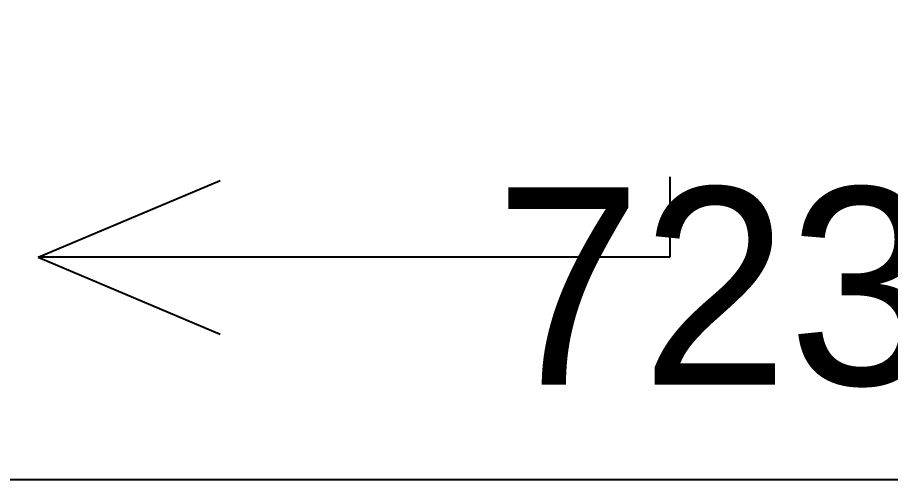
# Model space of a CAD drawing. Extents: x 10000 to 921450, y 10000 to 584000.
# Drawn here: x 485033 to 507154, y 130925 to 142633 of the extents above; entities that cross this region are included whole.
import ezdxf

# ---------------------------------------------------------------- set-up
doc = ezdxf.new("R2010")
doc.units = 0
doc.linetypes.add('DASHDOT', pattern=[30000, 18000, -6000, 0, -6000])
doc.layers.add('A-DIM', color=5, linetype='CONTINUOUS')
doc.layers.add('A-SECT', color=1, linetype='DASHDOT')

msp = doc.modelspace()

# ---------------------------------------------------------------- linework, layer by layer
at = {"layer": 'A-DIM'}
msp.add_line((467809.25, 130925), (540190.75, 130925), dxfattribs=at)
at = {"layer": 'A-SECT'}
for p, q in [((501559.25, 228591.902), (501559.25, 136558.098)), ((485559.25, 136558.098), (490164.555, 138505.19)), ((501559.25, 136558.098), (485559.25, 136558.098)), ((485559.25, 136558.098), (490164.555, 134611.006))]:
    msp.add_line(p, q, dxfattribs=at)

# ---------------------------------------------------------------- texts
at = {"layer": 'A-DIM'}
msp.add_text('72382', height=5000, dxfattribs=at).set_placement((497125, 133325))

doc.saveas('drawing.dxf')
